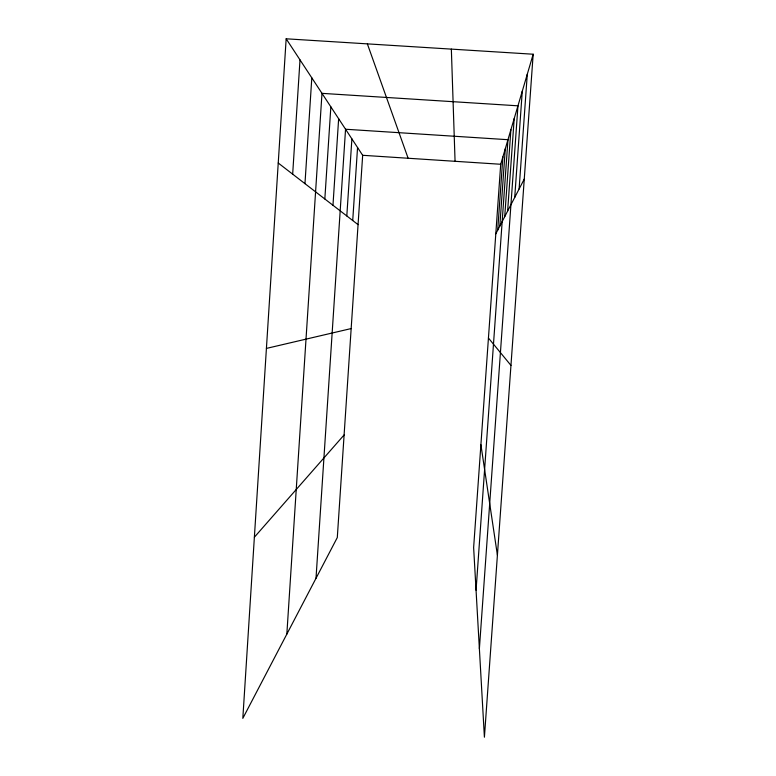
<?xml version="1.0" encoding="UTF-8"?>
<svg xmlns="http://www.w3.org/2000/svg" width="776" height="776" viewBox="0 0 776 776"><rect width="100%" height="100%" fill="white"/><g stroke="black" fill="none" stroke-linecap="round" stroke-linejoin="round"><path stroke-width="1.16" d="M286.16 38.8L242.82 718.363L337.298 537.545L362.664 155.297L286.16 38.8L533.18 54.223L484.408 737.2L473.632 547.584L500.714 164.269L533.18 54.223M292.668 174.154L300.002 59.888M304.968 183.65L311.806 77.852M286.839 634.108L321.982 93.353L517.961 105.817L479.384 648.736M324.834 198.986L330.848 106.855M332.972 205.271L338.646 118.728M316.007 578.275L345.553 129.243L507.96 139.699L476.057 590.226M346.804 215.951L351.887 138.894M352.721 220.52L357.561 147.527M497.697 230.162L502.877 156.946M499.812 226.107L505.283 148.798M504.73 216.63L510.889 129.776M507.63 211.053L514.197 118.573M514.721 197.434L522.277 91.17M519.105 188.985L527.292 74.176M495.806 233.809L524.266 179.072M254.373 537.215L344.098 434.958M266.41 348.414L351.159 328.568M362.664 155.297L500.714 164.269M278.235 163.018L358.056 224.642M488.443 338.035L510.957 365.409M367.368 43.873L408.127 158.256M480.907 444.716L497.406 555.16M451.351 49.111L455.066 161.301"/></g></svg>
